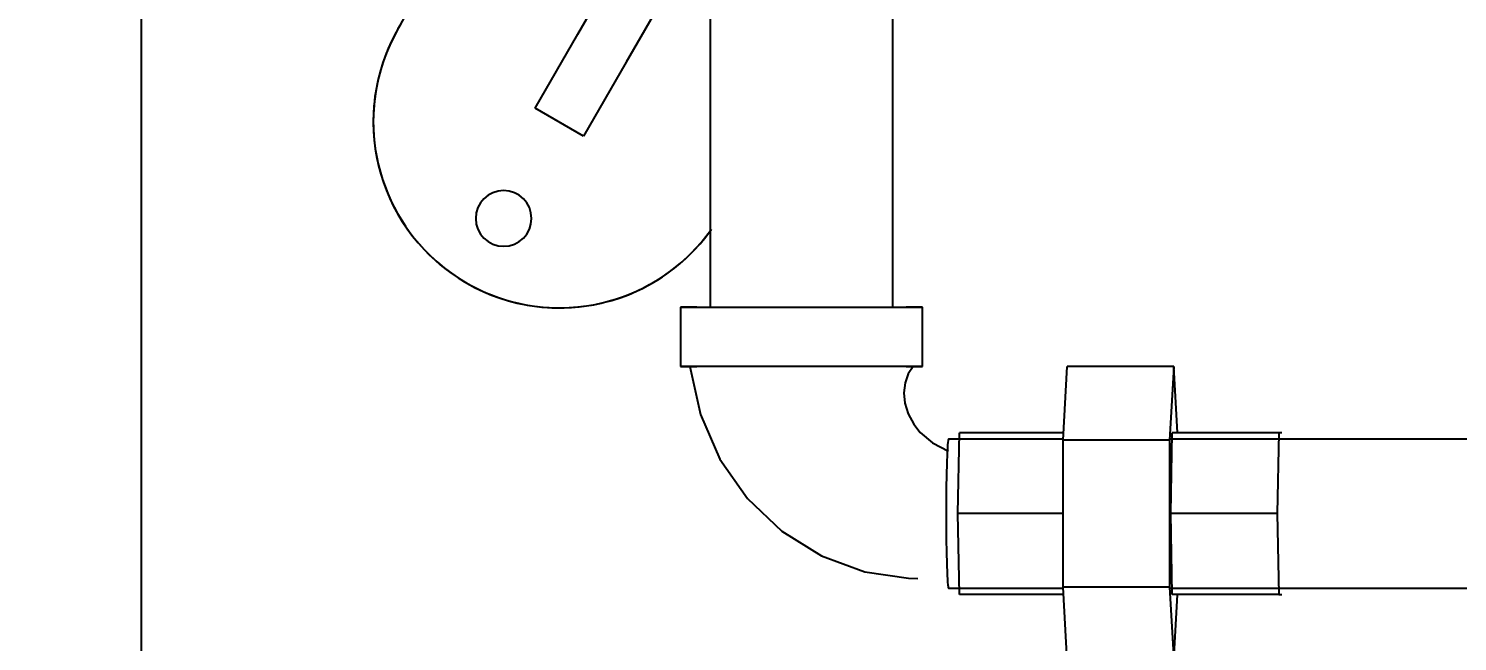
# Model space of a CAD drawing. Extents: x 15525 to 50715, y -3252 to 56414.
# Drawn here: x 39782.9 to 40026.6, y 45196.4 to 45300.9 of the extents above; entities that cross this region are included whole.
import ezdxf

# ---------------------------------------------------------------- set-up
doc = ezdxf.new("R2010")
doc.units = 0
doc.header["$MEASUREMENT"] = 0
for name, color, linetype in [('A-Wall__Brick', 7, 'CONTINUOUS'), ('H-Fixtures__Sink', 252, 'CONTINUOUS'), ('RM$', 7, 'CONTINUOUS'), ('RM$TXT', 4, 'CONTINUOUS')]:
    doc.layers.add(name, color=color, linetype=linetype)
doc.styles.add('Arial', font='arial.ttf')

msp = doc.modelspace()

# ---------------------------------------------------------------- linework, layer by layer
at = {"layer": 'A-Wall__Brick'}
msp.add_line((39802.12, 44880.5), (39802.12, 45834.13), dxfattribs=at)
at = {"layer": 'H-Fixtures__Sink'}
for p, q in [((39876.53, 45300), (39893.85, 45330)), ((39898.19, 45318.46), (39884.78, 45295.24)), ((39899.13, 45318.46), (39899.13, 45253.46)), ((39930.24, 45253.46), (39930.24, 45318.46)), ((39869.24, 45287.38), (39876.53, 45300)), ((39884.78, 45295.24), (39877.49, 45282.62)), ((39877.49, 45282.62), (39869.24, 45287.38)), ((39894.05, 45253.46), (39894.05, 45243.33)), ((39896.81, 45253.46), (39894.05, 45253.46)), ((39894.05, 45253.46), (39935.32, 45253.46)), ((39935.32, 45253.46), (39932.56, 45253.46)), ((39935.32, 45243.33), (39935.32, 45253.46)), ((39935.32, 45243.33), (39894.05, 45243.33)), ((39894.05, 45243.33), (39896.81, 45243.33)), ((39895.65, 45243.33), (39896.14, 45243.33)), ((39896.46, 45243.33), (39895.65, 45243.33)), ((39932.56, 45243.33), (39935.32, 45243.33)), ((39932.92, 45243.33), (39933.73, 45243.33)), ((39933.73, 45243.33), (39933.24, 45243.33)), ((39959.3, 45230.79), (39960.02, 45243.33)), ((39978.17, 45243.33), (39960.02, 45243.33)), ((39978.17, 45243.33), (39977.45, 45230.79)), ((39978.82, 45232.03), (39978.17, 45243.33)), ((39959.31, 45230.94), (39939.77, 45230.94)), ((39941.36, 45218.24), (39941.63, 45232.03)), ((39959.38, 45232.03), (39941.63, 45232.03)), ((39959.3, 45205.7), (39959.3, 45230.79)), ((39977.45, 45230.79), (39959.3, 45230.79)), ((39977.45, 45230.79), (39977.45, 45205.7)), ((40129.82, 45230.94), (39977.46, 45230.94)), ((39977.66, 45218.24), (39977.92, 45232.03)), ((39996.07, 45232.03), (39977.92, 45232.03)), ((39996.07, 45232.03), (39995.81, 45218.24)), ((39996.59, 45232.03), (39996.07, 45232.03)), ((39941.63, 45204.45), (39941.36, 45218.24)), ((39959.3, 45218.24), (39941.36, 45218.24)), ((39977.92, 45204.45), (39977.66, 45218.24)), ((39995.81, 45218.24), (39977.66, 45218.24)), ((39995.81, 45218.24), (39996.07, 45204.45)), ((39939.77, 45205.54), (39959.31, 45205.54)), ((39959.38, 45204.45), (39941.63, 45204.45)), ((39960.02, 45193.15), (39959.3, 45205.7)), ((39977.45, 45205.7), (39959.3, 45205.7)), ((39977.45, 45205.7), (39978.17, 45193.15)), ((39977.46, 45205.54), (40129.82, 45205.54)), ((39996.07, 45204.45), (39977.92, 45204.45)), ((39978.17, 45193.15), (39978.82, 45204.45)), ((39996.07, 45204.45), (39996.59, 45204.45))]:
    msp.add_line(p, q, dxfattribs=at)
at = {"layer": 'H-Fixtures__Sink', "flags": 128}
for points in [[(39845.91, 45300.95), (39845.3, 45299.84), (39844.73, 45298.7), (39844.21, 45297.54), (39843.74, 45296.37), (39843.31, 45295.17), (39842.93, 45293.96), (39842.6, 45292.73), (39842.32, 45291.49), (39842.08, 45290.24), (39841.9, 45288.99), (39841.77, 45287.72), (39841.69, 45286.46), (39841.66, 45285.19), (39841.68, 45283.92), (39841.75, 45282.65), (39841.87, 45281.39), (39842.05, 45280.13), (39842.27, 45278.88), (39842.54, 45277.64), (39842.87, 45276.41), (39843.24, 45275.19), (39843.66, 45274), (39844.12, 45272.82), (39844.64, 45271.65), (39845.2, 45270.51), (39845.8, 45269.4), (39846.45, 45268.31), (39847.14, 45267.24), (39847.88, 45266.2), (39848.65, 45265.2), (39849.47, 45264.22), (39850.32, 45263.28), (39851.21, 45262.38), (39852.13, 45261.51), (39853.09, 45260.68), (39854.08, 45259.88), (39855.11, 45259.13), (39856.16, 45258.42), (39857.24, 45257.75), (39858.34, 45257.13), (39859.47, 45256.55), (39860.63, 45256.01), (39861.8, 45255.52), (39862.99, 45255.08), (39864.2, 45254.69), (39865.42, 45254.35), (39866.66, 45254.05), (39867.9, 45253.81), (39869.16, 45253.61), (39870.42, 45253.47), (39871.68, 45253.37), (39872.95, 45253.33), (39874.22, 45253.33), (39875.49, 45253.39), (39876.76, 45253.5), (39878.02, 45253.66), (39879.27, 45253.87), (39880.51, 45254.13), (39881.74, 45254.44), (39882.96, 45254.79), (39884.17, 45255.2), (39885.35, 45255.66), (39886.52, 45256.16), (39887.66, 45256.7), (39888.79, 45257.3), (39889.89, 45257.93), (39890.96, 45258.61), (39892, 45259.34), (39893.02, 45260.1), (39894, 45260.91), (39894.95, 45261.75), (39895.87, 45262.63), (39896.75, 45263.54), (39897.59, 45264.49), (39898.39, 45265.48), (39899.15, 45266.49)], [(39895.64, 45243.33), (39897.44, 45235.14), (39900.76, 45227.54), (39905.46, 45220.82), (39911.32, 45215.24), (39918.09, 45211.02), (39925.48, 45208.31), (39932.94, 45207.22), (39934.5, 45207.18)], [(39933.74, 45243.33), (39932.89, 45242.08), (39932.34, 45240.57), (39932.13, 45238.86), (39932.3, 45237.05), (39932.86, 45235.23), (39933.82, 45233.47), (39934.9, 45232.1), (39937.03, 45230.3), (39939.77, 45228.91)]]:
    msp.add_lwpolyline(points, dxfattribs=at)
at = {"layer": 'H-Fixtures__Sink'}
for centre, radius, start, end in [((39749.59, 45356.56), 111.23, 330, 336.0259), ((39873.41, 45285.07), 31.75, 150, 324.7119), ((39863.89, 45268.58), 4.76, 90, 270), ((39863.89, 45268.58), 4.76, 270, 90)]:
    msp.add_arc(centre, radius, start, end, dxfattribs=at)
msp.add_ellipse((39939.77, 45218.24), major_axis=(0, -12.7), ratio=0.033033, start_param=3.141593, end_param=6.283185, dxfattribs=at)
at = {"layer": 'RM$', "flags": 128}
msp.add_lwpolyline([(30712.62, 43685.12), (33110.62, 43685.12), (33110.62, 43323.12), (38282.12, 43323.62), (38282.12, 43313.62), (39802.12, 43313.62), (39802.12, 44780.5), (40263.02, 44780.5), (40263.02, 44870.5), (40263.02, 44880.5), (39802.12, 44880.5), (39802.12, 45834.13), (40150.02, 45834.13), (40150.02, 47477.12), (41658.62, 47472.12), (41658.62, 36560.79), (39806.62, 36560.79), (39806.62, 41501.12), (30703.62, 41501.12)], close=True, dxfattribs=at)

# ---------------------------------------------------------------- texts
at = {"layer": 'RM$TXT', "attachment_point": 8, "style": 'Arial'}
for s, insert, char_height in [('352B^M^JSERV/BUILD^M^JSERVBUI/RI^M^J1.52^M^J-^M^J-^M^J', (39763.32, 45022.72), 200), ('302A^M^JTEACHING^M^JTEACH/LABS^M^J6.23^M^J55-PVC (IND ENG)^M^J558-BIO INNOVATN HUB^M^J', (37900.88, 43086.74), 304.8)]:
    msp.add_mtext(s, dxfattribs=dict(at, insert=insert, char_height=char_height))

doc.saveas('drawing.dxf')
